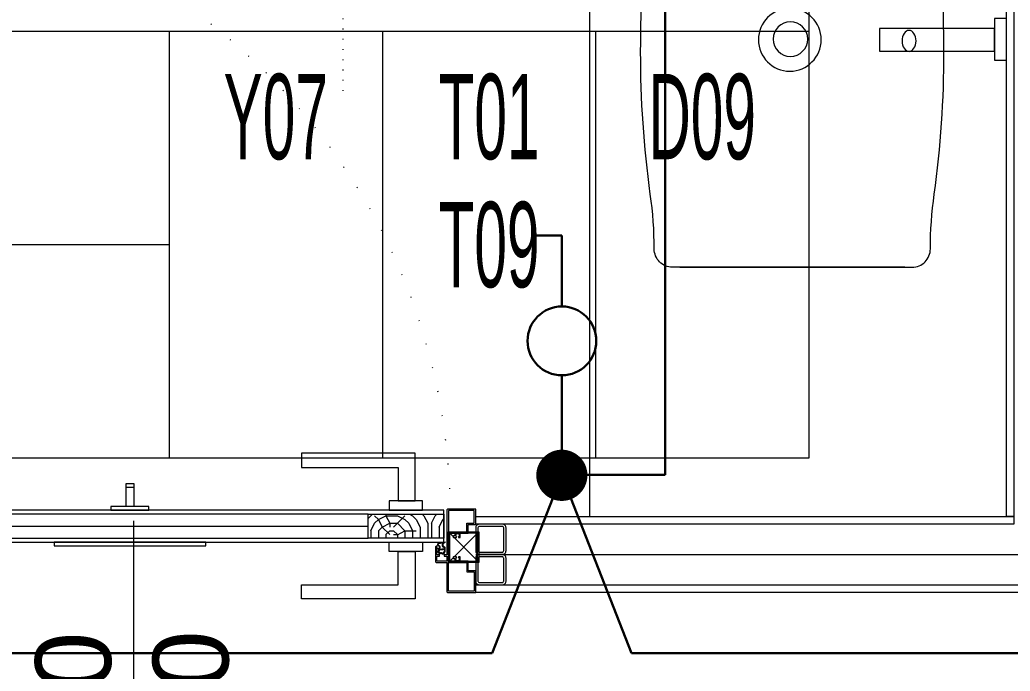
# Model space of a CAD drawing. Extents: x -2012 to 34975, y -1043 to 8321.
# Drawn here: x 3090.7 to 3221.3, y 3267.1 to 3353 of the extents above; entities that cross this region are included whole.
import ezdxf
from ezdxf.enums import TextEntityAlignment as Align

# ---------------------------------------------------------------- set-up
doc = ezdxf.new("R2010")
doc.units = 0
doc.header["$LTSCALE"] = 25
doc.header["$PDMODE"] = 1
doc.linetypes.add('DOT2', pattern=[0.125, 0, -0.125])
doc.layers.get('0').update_dxf_attribs({"color": 9, "lineweight": 9})
for name, color, linetype, lineweight in [('05V', 9, 'Continuous', 9), ('06C', 9, 'Continuous', 9), ('06D', 9, 'Continuous', 9), ('09', 9, 'Continuous', 9), ('10', 9, 'Continuous', 9), ('11', 9, 'Continuous', 9), ('12', 9, 'Continuous', 9), ('20', 9, 'DOT2', 9), ('21_MAHAL', 9, 'Continuous', 9), ('22', 8, 'Continuous', 9), ('31', 9, 'Continuous', 9), ('33', 9, 'BATTING', 9), ('E-ANAHTAR', 7, 'Continuous', 30), ('E-KABLO', 7, 'Continuous', 30), ('E-YUKARI ÇIKAN HAT', 7, 'Continuous', 30)]:
    doc.layers.add(name, color=color, linetype=linetype, lineweight=lineweight)
doc.styles.add('Arial', font='arial.ttf', dxfattribs={"height": 2.5})
doc.styles.add('MuuM_TEXT-STANDART', font='ARIALN.TTF')
doc.styles.add('TX-TEXT', font='')
doc.styles.get('TX-TEXT').set_extended_font_data('TrSah Futura Lt BT')
doc.linetypes.add('BATTING', pattern='A,0.0001,-0.1,[134,ltypeshp.shx,S=0.1,R=0,X=-0.1,Y=0],-0.2,[134,ltypeshp.shx,S=0.1,R=180,X=0.1,Y=0],-0.1', length=0.4001)

# ---------------------------------------------------------------- blocks, each defined once
blk = doc.blocks.new('0_doorno')
blk.add_lwpolyline([(4.5, 0), (12.5, 0)])
at = {"style": 'Arial'}
blk.add_attdef('YUKSEKLIK', text='', height=2, dxfattribs=at).set_placement((5, 5.9), align=Align.TOP_LEFT)
blk.add_attdef('KAPINO', text='', height=1.4, dxfattribs=at).set_placement((-0.019, -0.035), align=Align.MIDDLE)
blk.add_attdef('GENISLIK', text='', height=2, dxfattribs=at).set_placement((5, -1.895), align=Align.BOTTOM_LEFT)
blk = doc.blocks.new('Prf-40x40')
for points in [[(1.5, -2), (-1.5, -2, -0.414214), (-2, -1.5), (-2, 1.5, -0.414214), (-1.5, 2), (1.5, 2, -0.414214), (2, 1.5), (2, -1.5, -0.414214)], [(1.5, -1.7), (-1.5, -1.7, -0.414214), (-1.7, -1.5), (-1.7, 1.5, -0.414214), (-1.5, 1.7), (1.5, 1.7, -0.414214), (1.7, 1.5), (1.7, -1.5, -0.414214)]]:
    blk.add_lwpolyline(points, format="xyb", close=True)
blk.add_point((0, 0))
blk = doc.blocks.new('LAVABO BATARYA PLAN')
at = {"layer": '05V'}
for points in [[(0, 0), (5.5, 0), (5.5, -1.56), (0, -1.56)], [(9.77, 0), (18.07, 0), (18.07, -3.39), (9.77, -3.39)], [(1.18, -1.56), (4.18, -1.56), (4.18, -16.74), (1.18, -16.74)], [(11.55, -3.39), (16.28, -3.39), (16.28, -7.35), (11.55, -7.35)]]:
    blk.add_lwpolyline(points, close=True, dxfattribs=at)
blk = doc.blocks.new('Group-398-1')
at = {"lineweight": 0, "flags": 128}
blk.add_lwpolyline([(384774.1706, 69367.6054), (384774.1706, 69368.1554), (384775.3706, 69368.1554), (384775.3706, 69367.6054)], close=True, dxfattribs=at)
blk.add_lwpolyline([(384775.3706, 69367.6054), (384774.1706, 69367.6054), (384774.1706, 69368.1554), (384775.3706, 69368.1554)], close=True)
for points in [[(384775.042, 69367.7395), (384775.042, 69368.0459, 0.414214), (384775.018, 69368.0699, -0.035809), (384774.946, 69368.0751, 0.067889), (384774.5706, 69368.0751, -0.002456), (384774.498, 69368.0751, 0.418149), (384774.4431, 69368.0334), (384774.4431, 69367.7422)], [(384775.042, 69368.0361), (384775.042, 69367.7297, -0.414214), (384775.018, 69367.7057, 0.035809), (384774.946, 69367.7005, -0.067889), (384774.5706, 69367.7005, 0.025966), (384774.498, 69367.7005, -0.418149), (384774.4431, 69367.7422), (384774.4431, 69368.0334)]]:
    blk.add_lwpolyline(points, format="xyb")
for centre, radius in [((384774.7423, 69367.8911), 0.0414), ((384774.7414, 69367.8903), 0.0228)]:
    blk.add_circle(centre, radius)
blk.add_ellipse((384774.7438, 69367.7338), major_axis=(0.0138, 0), ratio=0.667081)
at = {"xscale": 0.01, "yscale": 0.01, "zscale": 0.01, "rotation": 180}
blk.add_blockref('LAVABO BATARYA PLAN', (384774.7693, 69367.6054), dxfattribs=at)
blk = doc.blocks.new('p-korkasa_40x40')
at = {"layer": '10'}
for points in [[(-2, -2), (-2, -2, 4.557572), (-2, -2), (2, -2, 6.895317), (2, -2), (2, -2), (2, 2), (-2, 2), (-2, -2)], [(-1.85, -1.85), (-1.85, 1.85), (1.85, 1.85), (1.85, -1.85), (-1.85, -1.85, -4.556435), (-1.85, -1.85)]]:
    blk.add_lwpolyline(points, format="xyb", close=True, dxfattribs=at)
for points in [[(2, -2), (-2, 2)], [(2, 2), (-2, -1.97)]]:
    blk.add_lwpolyline(points, dxfattribs=at)
blk = doc.blocks.new('P-AH-01-10')
at = {"layer": '09'}
h = blk.add_hatch(dxfattribs=at)
h.set_pattern_fill('LOGEND', color=256, scale=10, style=0)
h.set_pattern_definition([(360, (3903.399, 15925.483), (10, -10), [3, -7]), (360, (3903.399, 15924.983), (10, -10), [3, -7]), (360, (3903.899, 15923.983), (10, -10), [2, -8]), (360, (3904.399, 15922.983), (10, -10), [1.5, -8.5]), (360, (3904.399, 15921.983), (10, -10), [1, -9]), (360, (3901.899, 15920.983), (10, -10), [0.5, -2.5, 0.5, -6.5]), (360, (3903.399, 15920.483), (10, -10), [0.5, -4, 1.5, -4]), (360, (3905.399, 15919.983), (10, -10), [0.5, -0.5, 0.5, -8.5]), (360, (3904.899, 15919.483), (10, -10), [0.5, -9.5]), (360, (3904.399, 15918.483), (10, -10), [1.5, -8.5]), (360, (3904.399, 15917.483), (10, -10), [2, -8]), (360, (3903.899, 15916.483), (10, -10), [2.5, -3, 0.5, -4]), (270, (3899.899, 15922.483), (-10, -10), [0.5, -1, 2.5, -6]), (270, (3900.399, 15921.483), (-10, -10), [0.5, -0.5, 1.5, -7.5]), (270, (3900.899, 15917.483), (-10, -10), [1, -9]), (270, (3901.399, 15921.483), (-10, -10), [2, -3, 0.5, -4.5]), (270, (3901.899, 15915.983), (-10, -10), [0.5, -9.5]), (270, (3902.399, 15920.983), (-10, -10), [1.5, -8.5]), (270, (3903.399, 15920.483), (-10, -10), [1, -9]), (270, (3904.399, 15920.483), (-10, -10), [0.5, -1.5, 1.5, -6.5]), (270, (3904.899, 15919.983), (-10, -10), [0.5, -9.5]), (270, (3905.399, 15921.983), (-10, -10), [1.4, -8.6]), (270, (3905.899, 15923.983), (-10, -10), [1, -9]), (270, (3906.899, 15919.983), (-10, -10), [0.5, -9.5]), (270, (3907.899, 15920.483), (-10, -10), [1.5, -8.5]), (270, (3908.899, 15920.483), (-10, -10), [1.5, -8.5]), (315, (3907.399, 15924.483), (-3e-15, -10), [0.7071, -0.7071, 0.7071, -12.0208356]), (315, (3905.399, 15921.983), (-3e-15, -10), [1.4142, -12.7279356]), (315, (3901.399, 15916.983), (-3e-15, -10), [1.4142, -12.7279356]), (315, (3903.399, 15919.483), (-3e-15, -10), [1.4142, -12.7279356]), (315, (3903.899, 15921.483), (-3e-15, -10), [1.4142, -12.7279356]), (315, (3906.899, 15923.483), (-3e-15, -10), [1.4142, -12.7279356]), (315, (3905.899, 15922.983), (-3e-15, -10), [2.12132, -12.0208156]), (315, (3902.899, 15918.483), (-3e-15, -10), [0.7071, -13.4350356]), (315, (3902.399, 15917.483), (-3e-15, -10), [0.7071, -13.4350356]), (315, (3906.399, 15917.483), (-3e-15, -10), [0.7071, -13.4350356]), (315, (3902.399, 15922.483), (-3e-15, -10), [0.7071, -13.4350356]), (315, (3907.899, 15918.983), (-3e-15, -10), [0.7071, -13.4350356]), (315, (3904.399, 15919.983), (-3e-15, -10), [0.7071, -13.4350356]), (315, (3905.399, 15918.983), (-3e-15, -10), [0.7071, -13.4350356]), (225, (3904.899, 15920.983), (-10, 3e-15), [0.7071, -0.7071, 2.12132, -10.6066156]), (225, (3906.399, 15920.983), (-10, 3e-15), [0.7071, -13.4350356]), (225, (3906.399, 15924.483), (-10, 3e-15), [0.7071, -13.4350356]), (225, (3904.399, 15921.983), (-10, 3e-15), [0.7071, -13.4350356]), (225, (3905.899, 15919.983), (-10, 3e-15), [0.7071, -13.4350356]), (225, (3903.399, 15922.483), (-10, 3e-15), [0.7071, -13.4350356]), (225, (3907.399, 15922.483), (-10, 3e-15), [0.7071, -13.4350356]), (225, (3900.399, 15925.483), (-10, 3e-15), [0.7071, -13.4350356]), (225, (3900.899, 15924.983), (-10, 3e-15), [1.4142, -12.7279356]), (225, (3901.399, 15924.483), (-10, 3e-15), [1.4142, -12.7279356]), (225, (3902.399, 15924.483), (-10, 3e-15), [1.4142, -12.7279356]), (225, (3902.899, 15923.483), (-10, 3e-15), [1.4142, -12.7279356]), (225, (3906.899, 15919.483), (-10, 3e-15), [1.4142, -12.7279356]), (225, (3908.899, 15924.483), (-10, 3e-15), [1.4142, -12.7279356]), (225, (3909.399, 15916.483), (-10, 3e-15), [1.4142, -12.7279356]), (225, (3909.399, 15917.483), (-10, 3e-15), [1.4142, -12.7279356]), (225, (3908.399, 15917.983), (-10, 3e-15), [1.4142, -12.7279356]), (225, (3901.399, 15917.983), (-10, 3e-15), [2.12132, -12.0208156]), (225, (3907.899, 15918.983), (-10, 3e-15), [2.12132, -12.0208156]), (333.43495, (3902.399, 15915.983), (10, -4e-09), [1.118, -21.24268]), (333.43495, (3902.399, 15920.983), (10, -4e-09), [1.118, -21.24268]), (333.43495, (3903.399, 15917.983), (10, -4e-09), [1.118, -21.24268]), (333.43495, (3906.399, 15924.983), (10, -4e-09), [1.118, -21.24268]), (333.43495, (3905.899, 15923.983), (10, -4e-09), [1.118, -21.24268]), (333.43495, (3902.899, 15921.983), (10, -4e-09), [1.118, -21.24268]), (333.43495, (3902.899, 15916.983), (10, -4e-09), [1.118, -21.24268]), (333.43495, (3905.899, 15919.983), (10, -4e-09), [2.236, -20.12468]), (296.56505, (3905.899, 15918.483), (5e-10, -10), [1.118, -21.24268]), (296.56505, (3907.399, 15921.483), (5e-10, -10), [1.118, -21.24268]), (296.56505, (3902.399, 15919.483), (5e-10, -10), [1.118, -21.24268]), (296.56505, (3900.399, 15918.983), (5e-10, -10), [1.118, -21.24268]), (296.56505, (3906.399, 15920.983), (5e-10, -10), [1.118, -21.24268]), (296.56505, (3905.399, 15920.983), (5e-10, -10), [1.118, -21.24268]), (296.56505, (3901.399, 15919.483), (5e-10, -10), [2.236, -20.12468]), (296.56505, (3908.899, 15922.983), (5e-10, -10), [2.236, -20.12468]), (296.56505, (3907.899, 15922.483), (5e-10, -10), [2.236, -20.12468]), (243.43495, (3899.899, 15923.983), (-4e-09, -10), [1.118, -21.24268]), (243.43495, (3899.899, 15918.483), (-4e-09, -10), [1.118, -21.24268]), (243.43495, (3901.899, 15925.483), (-4e-09, -10), [1.118, -21.24268]), (243.43495, (3900.899, 15916.483), (-4e-09, -10), [1.118, -21.24268]), (243.43495, (3901.899, 15922.483), (-4e-09, -10), [1.118, -21.24268]), (243.43495, (3903.899, 15921.483), (-4e-09, -10), [1.118, -21.24268]), (243.43495, (3904.899, 15919.483), (-4e-09, -10), [1.118, -21.24268]), (243.43495, (3900.399, 15923.483), (3.2e-06, -10.0000016), [1.118, -21.24268]), (243.43495, (3902.899, 15921.983), (-4e-09, -10), [1.118, -21.24268]), (243.43495, (3905.899, 15922.983), (-4e-09, -10), [1.118, -21.24268]), (243.43495, (3906.899, 15921.983), (-4e-09, -10), [1.118, -21.24268]), (243.43495, (3908.899, 15918.983), (-4e-09, -10), [1.118, -21.24268]), (243.43495, (3901.399, 15915.983), (-4e-09, -10), [1.118, -21.24268]), (243.43495, (3899.899, 15916.483), (-4e-09, -10), [2.236, -20.12468]), (243.43495, (3901.399, 15923.483), (-4e-09, -10), [2.236, -20.12468]), (206.56505, (3899.899, 15924.983), (-10, -5e-10), [1.118, -21.24268]), (206.56505, (3908.399, 15925.483), (-10, -5e-10), [1.118, -21.24268]), (206.56505, (3907.899, 15920.483), (-10, -5e-10), [1.118, -21.24268]), (206.56505, (3903.899, 15923.983), (-10, -5e-10), [1.118, -21.24268]), (206.56505, (3903.399, 15924.983), (-10, -5e-10), [1.118, -21.24268]), (206.56505, (3904.399, 15922.983), (-10, -5e-10), [1.118, -21.24268]), (206.56505, (3907.399, 15916.983), (-10, -5e-10), [1.118, -21.24268]), (206.56505, (3908.399, 15916.483), (-10, -5e-10), [2.236, -20.12468])])
h.paths.add_polyline_path([(-6.17, -90.96), (-6.2, -90.96), (-6.2, -90.17), (-6.17, -90.17), (-6.17, -89.65), (-6.2, -89.65), (-6.2, -88.7), (-9.34, -88.7), (-9.34, -89.65), (-9.37, -89.65), (-9.37, -90.17), (-9.34, -90.17), (-9.34, -90.96), (-9.37, -90.96), (-9.37, -94.7), (-6.17, -94.7)])
h.paths.add_polyline_path([(-6.2, -87.23), (-6.2, -86.44), (-6.17, -86.44), (-6.17, -84.7), (-9.37, -84.7), (-9.37, -86.44), (-9.34, -86.44), (-9.34, -87.23), (-9.37, -87.23), (-9.37, -87.75), (-9.34, -87.75), (-9.34, -88.7), (-6.2, -88.7), (-6.2, -87.75), (-6.17, -87.75), (-6.17, -87.23)])
at = {"layer": '10'}
h = blk.add_hatch(color=256, dxfattribs=at)
edge = h.paths.add_edge_path()
edge.add_spline(control_points=[(-4.46, -93.81), (-4.41, -93.85), (-4.31, -93.92), (-4.22, -94.03), (-4.11, -94.12), (-4.16, -94.23), (-4.2, -94.33), (-4.18, -94.44), (-4.11, -94.52), (-4.11, -94.61), (-4.11, -94.73), (-4.27, -94.8), (-4.44, -94.88), (-4.68, -94.9), (-4.84, -94.88), (-4.98, -94.89), (-5, -94.77), (-5.08, -94.7), (-5.16, -94.59), (-5.29, -94.61), (-5.41, -94.63), (-5.55, -94.67), (-5.6, -94.79), (-5.65, -94.97), (-5.67, -94.92), (-5.68, -94.9)], knot_values=[0, 0, 0, 0, 1.972481, 3.574486, 4.459232, 5.627327, 6.631388, 7.787073, 8.750153, 9.776377, 10.52172, 11.983185, 14.349038, 16.622963, 18.666606, 19.53266, 20.303207, 21.531065, 22.895002, 24.140503, 24.941405, 26.576439, 28.121431, 29.408424, 30.069043, 30.069043, 30.069043, 30.069043], degree=3, periodic=0)
edge.add_arc((-5.66, -94.89), 0.02, -189.6961, -163.7234, ccw=False)
edge.add_line((-5.68, -94.89), (-5.51, -93.94))
edge.add_spline(control_points=[(-5.51, -93.94), (-5.47, -93.91), (-5.4, -93.86), (-5.3, -93.85), (-5.24, -93.87), (-5.24, -93.87), (-5.22, -93.94), (-5.22, -93.94)], knot_values=[0, 0, 0, 0, 0.223005, 0.446978, 0.802266, 1.018677, 1.060394, 1.060394, 1.060394, 1.060394], degree=3, periodic=0)
edge.add_arc((-4.99, -93.88), 0.24, -167.1554, -38.8576)
edge.add_spline(control_points=[(-4.8, -94.04), (-4.82, -94.01), (-4.81, -93.95), (-4.87, -93.85), (-4.75, -93.86), (-4.74, -94.05), (-4.58, -93.99), (-4.34, -94), (-4.47, -93.88), (-4.47, -93.83), (-4.46, -93.81)], knot_values=[1.684533, 1.684533, 1.684533, 1.684533, 1.827513, 2.001132, 2.034133, 2.383878, 2.57075, 2.817302, 2.995365, 3.101802, 3.101802, 3.101802, 3.101802], degree=3, periodic=0)
edge = h.paths.add_edge_path(flags=16)
edge.add_spline(control_points=[(-5.49, -94.59), (-5.47, -94.58), (-5.45, -94.56), (-5.41, -94.54), (-5.4, -94.53), (-5.39, -94.53)], knot_values=[4.696286, 4.696286, 4.696286, 4.696286, 4.796123, 4.796123, 4.85442, 4.85442, 4.85442, 4.85442], degree=3, periodic=0)
edge.add_spline(control_points=[(-5.39, -94.53), (-5.39, -94.53), (-5.39, -94.53), (-5.38, -94.53), (-5.37, -94.53), (-5.35, -94.52), (-5.34, -94.52), (-5.33, -94.52), (-5.32, -94.52), (-5.29, -94.52), (-5.27, -94.51), (-5.23, -94.51), (-5.21, -94.51), (-5.17, -94.52), (-5.16, -94.52), (-5.13, -94.53), (-5.11, -94.54), (-5.08, -94.56), (-5.07, -94.57), (-5.04, -94.59), (-5.03, -94.61), (-5.01, -94.63), (-5.01, -94.64), (-4.99, -94.66), (-4.98, -94.66), (-4.96, -94.69), (-4.95, -94.72), (-4.93, -94.74)], knot_values=[3.795206, 3.795206, 3.795206, 3.795206, 3.825435, 3.825435, 3.876176, 3.876176, 3.92312, 3.92312, 3.970064, 3.970064, 4.05608, 4.05608, 4.142095, 4.142095, 4.181856, 4.181856, 4.244412, 4.244412, 4.309456, 4.309456, 4.374501, 4.374501, 4.4364, 4.4364, 4.4983, 4.4983, 4.605733, 4.605733, 4.605733, 4.605733], degree=3, periodic=0)
edge.add_arc((-4.86, -94.71), 0.076, -153.7733, -27.2222)
edge.add_arc((-5.77, -94.32), 1.06, -383.3762, -348.8377)
edge.add_arc((-4.75, -94.12), 0.02, -348.9001, -239.8046)
edge.add_arc((-4.97, -93.84), 0.342, -515.5119, -411.1287, ccw=False)
edge.add_arc((-5.35, -94), 0.0708, -341.8184, -180.1577)
edge.add_line((-5.42, -94), (-5.52, -94.57))
edge.add_arc((-5.5, -94.58), 0.02, -189.6961, -45.6378)
edge = h.paths.add_edge_path(flags=16)
edge.add_spline(control_points=[(-4.62, -94.83), (-4.62, -94.83), (-4.61, -94.83), (-4.58, -94.82), (-4.55, -94.81), (-4.51, -94.79), (-4.51, -94.79), (-4.51, -94.79)], knot_values=[2.606882, 2.606882, 2.606882, 2.606882, 2.618309, 2.618309, 2.814705, 2.814705, 2.821436, 2.821436, 2.821436, 2.821436], degree=3, periodic=0)
edge.add_spline(control_points=[(-4.51, -94.79), (-4.48, -94.78), (-4.44, -94.77), (-4.41, -94.76), (-4.41, -94.76), (-4.41, -94.76)], knot_values=[2.408074, 2.408074, 2.408074, 2.408074, 2.597739, 2.597739, 2.606882, 2.606882, 2.606882, 2.606882], degree=3, periodic=0)
edge.add_spline(control_points=[(-4.41, -94.76), (-4.39, -94.75), (-4.38, -94.75), (-4.35, -94.73), (-4.33, -94.73), (-4.3, -94.71), (-4.29, -94.71), (-4.28, -94.7)], knot_values=[2.149006, 2.149006, 2.149006, 2.149006, 2.238061, 2.238061, 2.336259, 2.336259, 2.408074, 2.408074, 2.408074, 2.408074], degree=3, periodic=0)
edge.add_spline(control_points=[(-4.28, -94.7), (-4.27, -94.7), (-4.27, -94.7), (-4.25, -94.69), (-4.25, -94.69), (-4.23, -94.68), (-4.23, -94.68), (-4.22, -94.67), (-4.21, -94.67), (-4.21, -94.67)], knot_values=[1.977607, 1.977607, 1.977607, 1.977607, 2.00399, 2.00399, 2.053089, 2.053089, 2.101048, 2.101048, 2.149006, 2.149006, 2.149006, 2.149006], degree=3, periodic=0)
edge.add_arc((-4.22, -94.65), 0.02, -411.5664, -360.5556)
edge.add_spline(control_points=[(-4.2, -94.65), (-4.2, -94.65), (-4.2, -94.65), (-4.2, -94.64), (-4.2, -94.64), (-4.2, -94.62), (-4.2, -94.61), (-4.2, -94.6)], knot_values=[1.698781, 1.698781, 1.698781, 1.698781, 1.709176, 1.709176, 1.751194, 1.751194, 1.814824, 1.814824, 1.814824, 1.814824], degree=3, periodic=0)
edge.add_spline(control_points=[(-4.2, -94.6), (-4.2, -94.6), (-4.2, -94.6), (-4.2, -94.59), (-4.2, -94.58), (-4.2, -94.57), (-4.2, -94.57), (-4.2, -94.56), (-4.2, -94.56), (-4.2, -94.56), (-4.21, -94.55), (-4.21, -94.55), (-4.21, -94.55), (-4.21, -94.55), (-4.21, -94.54), (-4.21, -94.54), (-4.21, -94.54), (-4.22, -94.54)], knot_values=[1.498289, 1.498289, 1.498289, 1.498289, 1.4989, 1.4989, 1.556387, 1.556387, 1.58513, 1.58513, 1.613874, 1.613874, 1.646409, 1.646409, 1.665385, 1.665385, 1.684361, 1.684361, 1.698781, 1.698781, 1.698781, 1.698781], degree=3, periodic=0)
edge.add_line((-4.22, -94.54), (-4.24, -94.49))
edge.add_line((-4.24, -94.49), (-4.27, -94.41))
edge.add_line((-4.27, -94.41), (-4.28, -94.33))
edge.add_line((-4.28, -94.33), (-4.26, -94.23))
edge.add_spline(control_points=[(-4.26, -94.23), (-4.26, -94.22), (-4.25, -94.21), (-4.24, -94.18), (-4.24, -94.17), (-4.23, -94.15)], knot_values=[0.932214, 0.932214, 0.932214, 0.932214, 0.972815, 0.972815, 1.05928, 1.05928, 1.05928, 1.05928], degree=3, periodic=0)
edge.add_arc((-4.25, -94.15), 0.02, -384.1288, -311.1876)
edge.add_spline(control_points=[(-4.24, -94.13), (-4.24, -94.12), (-4.25, -94.12), (-4.26, -94.11), (-4.26, -94.11), (-4.26, -94.11)], knot_values=[0.619149, 0.619149, 0.619149, 0.619149, 0.680038, 0.680038, 0.680134, 0.680134, 0.680134, 0.680134], degree=3, periodic=0)
edge.add_line((-4.26, -94.11), (-4.29, -94.08))
edge.add_arc((-4.34, -94.14), 0.076, -314.3826, -291.8249)
edge.add_line((-4.32, -94.07), (-4.39, -94.06))
edge.add_line((-4.39, -94.06), (-4.47, -94.07))
edge.add_line((-4.47, -94.07), (-4.55, -94.07))
edge.add_line((-4.55, -94.07), (-4.6, -94.07))
edge.add_line((-4.6, -94.07), (-4.6, -94.07))
edge.add_arc((-4.59, -94.15), 0.076, -262.2541, -172.7718)
edge.add_line((-4.67, -94.16), (-4.67, -94.16))
edge.add_line((-4.67, -94.16), (-4.65, -94.22))
edge.add_line((-4.65, -94.22), (-4.64, -94.32))
edge.add_line((-4.64, -94.32), (-4.65, -94.44))
edge.add_line((-4.65, -94.44), (-4.65, -94.51))
edge.add_line((-4.65, -94.51), (-4.68, -94.65))
edge.add_arc((-5.63, -94.37), 0.983, -381.0841, -376.6741, ccw=False)
edge.add_arc((-4.64, -94.75), 0.076, -203.6945, -74.565)
at = {"layer": '06C'}
blk.add_line((-12.87, -53.8), (-12.87, -52.8), dxfattribs=at)
for points in [[(-10.37, -50.8), (-9.87, -50.8), (-9.87, -55.8), (-10.37, -55.8)], [(-13.37, -53.8), (-10.37, -53.8), (-10.37, -52.8), (-13.37, -52.8)]]:
    blk.add_lwpolyline(points, close=True, dxfattribs=at)
at = {"layer": '06D'}
for points in [[(-11.12, -90.92), (-17.37, -90.92), (-17.37, -75.92), (-15.5, -75.92), (-15.5, -88.67), (-15.5, -88.67), (-11.12, -88.67), (-11.12, -90.92)], [(-4.42, -90.92), (1.83, -90.92), (1.83, -75.92), (-0.05, -75.92), (-0.05, -88.67), (-0.05, -88.67), (-4.42, -88.67), (-4.42, -90.92)], [(-9.87, -91.9), (-11.12, -91.9), (-11.12, -87.5), (-9.87, -87.5), (-9.87, -91.9)], [(-5.67, -91.9), (-4.42, -91.9), (-4.42, -87.5), (-5.67, -87.5), (-5.67, -91.9)]]:
    blk.add_lwpolyline(points, dxfattribs=at)
at = {"layer": '10'}
for p, q in [((-5.68, -94.89), (-5.51, -93.94)), ((-5.52, -94.57), (-5.42, -94)), ((-4.35, -94.06), (-4.6, -94.07))]:
    blk.add_line(p, q, dxfattribs=at)
for points in [[(-5.67, -43.3), (-5.17, -43.3), (-5.17, -63.3), (-5.67, -63.3)], [(-7, -97.72), (-8.16, -97.72), (-8.16, -98.7), (-9.82, -98.7), (-9.82, -95.3), (-7, -95.3)], [(0.78, -98.7), (0.78, -95.3), (-3, -95.3), (-3, -97.72), (-1.74, -97.72), (-1.74, -98.7)]]:
    blk.add_lwpolyline(points, close=True, dxfattribs=at)
blk.add_lwpolyline([(-1.88, -98.9, -0.414214), (-1.9, -98.88), (-1.9, -97.9), (-3.14, -97.9, -0.414214), (-3.16, -97.88), (-3.16, -96.85), (-3.72, -96.85), (-3.72, -96.62), (-3.61, -96.62), (-3.65, -96.66, 0.091673), (-3.57, -96.73), (-3.54, -96.7, 0.288261), (-3.3, -96.7), (-3.26, -96.73, 0.091673), (-3.19, -96.66), (-3.23, -96.62, 0.288261), (-3.23, -96.38), (-3.19, -96.35, 0.091673), (-3.26, -96.28), (-3.3, -96.31, 0.288261), (-3.54, -96.31), (-3.57, -96.28, 0.091673), (-3.65, -96.35), (-3.61, -96.38), (-3.72, -96.38), (-3.72, -95.98, -0.414214), (-3.69, -95.95), (-3.54, -95.95, -0.414214), (-3.52, -95.98), (-3.52, -96.15), (-3.16, -96.15), (-3.16, -95.45, 0.414214), (-3.31, -95.3), (-6.69, -95.3, 0.414214), (-6.84, -95.45), (-6.84, -96.15), (-6.48, -96.15), (-6.48, -95.98, -0.414214), (-6.46, -95.95), (-6.31, -95.95, -0.414214), (-6.28, -95.98), (-6.28, -96.38), (-6.39, -96.38), (-6.35, -96.35, 0.091673), (-6.43, -96.28), (-6.46, -96.31, 0.288261), (-6.7, -96.31), (-6.74, -96.28, 0.091673), (-6.81, -96.35), (-6.77, -96.38, 0.288261), (-6.77, -96.62), (-6.81, -96.66, 0.091673), (-6.74, -96.73), (-6.7, -96.7, 0.288261), (-6.46, -96.7), (-6.43, -96.73, 0.091673), (-6.35, -96.66), (-6.39, -96.62), (-6.28, -96.62), (-6.28, -96.85), (-6.84, -96.85), (-6.84, -97.88, -0.414214), (-6.87, -97.9), (-8, -97.9), (-8, -98.88, -0.414214), (-8.03, -98.9), (-10, -98.9, -0.414214), (-10.02, -98.88), (-10.02, -95.25, -0.414214), (-9.87, -95.1), (-4, -95.1), (-4, -94.78, -0.414214), (-3.98, -94.75), (-3.85, -94.75, -0.414214), (-3.82, -94.78), (-3.82, -95.1), (-3.16, -95.1), (-3.16, -93.78), (-3.82, -93.78), (-3.82, -94.11, -0.414214), (-3.85, -94.13), (-3.98, -94.13, -0.414214), (-4, -94.11), (-4, -93.78), (-5.14, -93.78), (-5.14, -93.75, -0.414214), (-4.99, -93.6), (-3.13, -93.6, -0.414214), (-2.98, -93.75), (-2.98, -95.1), (0.83, -95.1, -0.414214), (0.98, -95.25), (0.98, -98.88, -0.414214), (0.95, -98.9)], format="xyb", close=True, dxfattribs=at)
blk.add_lwpolyline([(-4.71, -94.76), (-4.68, -94.65), (-4.65, -94.51), (-4.65, -94.44), (-4.64, -94.32), (-4.65, -94.22), (-4.67, -94.16), (-4.65, -94.1), (-4.6, -94.07), (-4.55, -94.07), (-4.47, -94.07), (-4.39, -94.06), (-4.32, -94.07), (-4.29, -94.08), (-4.26, -94.11), (-4.23, -94.14), (-4.26, -94.23), (-4.28, -94.33), (-4.27, -94.41), (-4.24, -94.49), (-4.22, -94.54), (-4.2, -94.6), (-4.21, -94.67), (-4.28, -94.7), (-4.41, -94.76), (-4.51, -94.79), (-4.62, -94.83), (-4.7, -94.8), (-4.7, -94.8), (-4.71, -94.76)], dxfattribs=at)
for centre, radius, start, end in [((-5.35, -94), 0.0708, 17.4548, 181.5695), ((-4.97, -93.84), 0.342, 204.4547, 308.8713), ((-4.99, -93.88), 0.24, 192.8446, 321.1424), ((-5.5, -94.58), 0.02, 170.3039, 314.3622), ((-4.86, -94.71), 0.076, 206.2267, 332.7778), ((-5.77, -94.32), 1.06, 336.6238, 11.1647), ((-4.75, -94.12), 0.02, 11.2271, 120.1954), ((-5.63, -94.37), 0.983, 338.9159, 12.4907), ((-4.64, -94.75), 0.076, 156.3055, 285.435), ((-4.59, -94.15), 0.076, 97.7459, 185.7821), ((-4.34, -94.14), 0.076, 45.6174, 90.7329), ((-4.25, -94.15), 0.02, 338.8417, 47.7427), ((-4.22, -94.65), 0.02, 308.4336, 353.2033)]:
    blk.add_arc(centre, radius, start, end, dxfattribs=at)
for points, knots in [([(-4.46, -93.81), (-4.41, -93.85), (-4.31, -93.92), (-4.22, -94.03), (-4.11, -94.12), (-4.16, -94.23), (-4.2, -94.33), (-4.18, -94.44), (-4.11, -94.52), (-4.11, -94.61), (-4.11, -94.73), (-4.27, -94.8), (-4.44, -94.88), (-4.68, -94.9), (-4.84, -94.88), (-4.98, -94.89), (-5, -94.77), (-5.08, -94.7), (-5.16, -94.59), (-5.29, -94.61), (-5.41, -94.63), (-5.55, -94.67), (-5.62, -94.79), (-5.65, -94.97), (-5.67, -94.92), (-5.68, -94.9)], [0, 0, 0, 0, 1.972481, 3.574486, 4.459232, 5.627327, 6.631388, 7.787073, 8.750153, 9.776377, 10.52172, 11.983185, 14.349038, 16.622963, 18.666606, 19.53266, 20.303207, 21.531065, 22.895002, 24.140503, 24.941405, 26.576439, 28.121431, 29.408424, 30.069043, 30.069043, 30.069043, 30.069043]), ([(-5.51, -93.94), (-5.47, -93.91), (-5.4, -93.86), (-5.3, -93.85), (-5.24, -93.87), (-5.24, -93.87), (-5.22, -93.94), (-5.22, -93.94)], [0, 0, 0, 0, 0.223005, 0.446978, 0.802266, 1.018677, 1.060394, 1.060394, 1.060394, 1.060394]), ([(-4.8, -94.04), (-4.82, -94.01), (-4.81, -93.95), (-4.87, -93.85), (-4.75, -93.86), (-4.74, -94.05), (-4.58, -93.99), (-4.34, -94), (-4.47, -93.88), (-4.47, -93.83), (-4.46, -93.81)], [1.684533, 1.684533, 1.684533, 1.684533, 1.827513, 2.001132, 2.034133, 2.383878, 2.57075, 2.817302, 2.995365, 3.101802, 3.101802, 3.101802, 3.101802]), ([(-5.39, -94.53), (-5.4, -94.53), (-5.41, -94.54), (-5.45, -94.56), (-5.47, -94.58), (-5.49, -94.59)], [4.6962856, 4.6962856, 4.6962856, 4.6962856, 4.7545829, 4.7545829, 4.8544198, 4.8544198, 4.8544198, 4.8544198]), ([(-4.93, -94.74), (-4.95, -94.72), (-4.96, -94.69), (-4.98, -94.66), (-4.99, -94.66), (-5.01, -94.64), (-5.01, -94.63), (-5.03, -94.61), (-5.04, -94.59), (-5.07, -94.57), (-5.08, -94.56), (-5.11, -94.54), (-5.13, -94.53), (-5.16, -94.52), (-5.17, -94.52), (-5.21, -94.51), (-5.23, -94.51), (-5.27, -94.51), (-5.29, -94.52), (-5.32, -94.52), (-5.33, -94.52), (-5.34, -94.52), (-5.35, -94.52), (-5.37, -94.53), (-5.38, -94.53), (-5.39, -94.53), (-5.39, -94.53), (-5.39, -94.53)], [3.7952058, 3.7952058, 3.7952058, 3.7952058, 3.9026393, 3.9026393, 3.9645387, 3.9645387, 4.0264381, 4.0264381, 4.0914828, 4.0914828, 4.1565275, 4.1565275, 4.2190829, 4.2190829, 4.2588441, 4.2588441, 4.3448595, 4.3448595, 4.4308749, 4.4308749, 4.4778191, 4.4778191, 4.5247633, 4.5247633, 4.5755038, 4.5755038, 4.6057333, 4.6057333, 4.6057333, 4.6057333]), ([(-4.21, -94.67), (-4.21, -94.67), (-4.22, -94.67), (-4.23, -94.68), (-4.23, -94.68), (-4.25, -94.69), (-4.25, -94.69), (-4.28, -94.7), (-4.3, -94.71), (-4.33, -94.73), (-4.35, -94.73), (-4.38, -94.75), (-4.4, -94.75), (-4.45, -94.77), (-4.48, -94.78), (-4.55, -94.81), (-4.58, -94.82), (-4.61, -94.83), (-4.62, -94.83), (-4.62, -94.83)], [1.9776074, 1.9776074, 1.9776074, 1.9776074, 2.025566, 2.025566, 2.0735245, 2.0735245, 2.1226235, 2.1226235, 2.2208216, 2.2208216, 2.3190196, 2.3190196, 2.4172177, 2.4172177, 2.6136138, 2.6136138, 2.8100099, 2.8100099, 2.8214364, 2.8214364, 2.8214364, 2.8214364]), ([(-4.29, -94.08), (-4.28, -94.09), (-4.27, -94.1), (-4.25, -94.12), (-4.24, -94.12), (-4.24, -94.13)], [0.5601748, 0.5601748, 0.5601748, 0.5601748, 0.6192452, 0.6192452, 0.6801336, 0.6801336, 0.6801336, 0.6801336]), ([(-4.23, -94.15), (-4.24, -94.17), (-4.24, -94.18), (-4.26, -94.21), (-4.26, -94.23), (-4.27, -94.26), (-4.28, -94.27), (-4.28, -94.31), (-4.28, -94.33), (-4.28, -94.37), (-4.28, -94.39), (-4.27, -94.43), (-4.26, -94.45), (-4.25, -94.48), (-4.24, -94.49), (-4.23, -94.5), (-4.23, -94.51), (-4.22, -94.53), (-4.22, -94.54), (-4.21, -94.54), (-4.21, -94.55), (-4.21, -94.55), (-4.21, -94.55), (-4.21, -94.55), (-4.2, -94.56), (-4.2, -94.56), (-4.2, -94.56), (-4.2, -94.57), (-4.2, -94.57), (-4.2, -94.58), (-4.2, -94.59), (-4.2, -94.61), (-4.2, -94.62), (-4.2, -94.64), (-4.2, -94.64), (-4.2, -94.65), (-4.2, -94.65), (-4.2, -94.65)], [0.9322139, 0.9322139, 0.9322139, 0.9322139, 1.0186789, 1.0186789, 1.0825561, 1.0825561, 1.1464333, 1.1464333, 1.2253969, 1.2253969, 1.3043605, 1.3043605, 1.37226, 1.37226, 1.4156034, 1.4156034, 1.4589469, 1.4589469, 1.5127089, 1.5127089, 1.5316849, 1.5316849, 1.5506609, 1.5506609, 1.5831957, 1.5831957, 1.6119392, 1.6119392, 1.6406827, 1.6406827, 1.6981697, 1.6981697, 1.7624109, 1.7624109, 1.8044287, 1.8044287, 1.8148244, 1.8148244, 1.8148244, 1.8148244])]:
    blk.add_open_spline(points, degree=3, knots=knots, dxfattribs=at)
at = {"layer": '12', "ltscale": 20}
for points in [[(-5.67, -94.7), (-9.87, -94.7), (-9.87, -13.1), (-5.67, -13.1)], [(-6.17, -84.7), (-9.37, -84.7), (-9.37, -21.1), (-6.17, -21.1)]]:
    blk.add_lwpolyline(points, close=True, dxfattribs=at)
blk.add_lwpolyline([(-9.37, -84.7), (-9.37, -84.7), (-9.37, -94.7), (-6.17, -94.7), (-6.17, -84.7)], dxfattribs=at)
at = {"layer": '20'}
blk.add_arc((-9.18, -13.22), 82.29, 179.9189, 269.4168, dxfattribs=at)
at = {"layer": '33', "ltscale": 0.15}
blk.add_lwpolyline([(-7.77, -21.1), (-7.77, -84.7)], dxfattribs=at)
at = {"layer": '10', "rotation": 90}
blk.add_blockref('p-korkasa_40x40', (-5, -97.3), dxfattribs=at)
blk = doc.blocks.new('0_roomno2')
blk.add_lwpolyline([(19.375, -10.5), (0, -10.5), (0, 0), (19.375, 0)], close=True)
for points in [[(0, -3), (19.375, -3)], [(8.125, -3), (8.125, -10.5)], [(11.875, -3), (11.875, -10.5)], [(15.625, -3), (15.625, -10.5)], [(0, -6.75), (8.125, -6.75)]]:
    blk.add_lwpolyline(points)
at = {"style": 'Arial'}
blk.add_attdef('ODANO', (0, 1.17), '', height=2, dxfattribs=at)
blk.add_attdef('MEKANADI', text='', height=2, dxfattribs=at).set_placement((0.35, -3), align=Align.BOTTOM_LEFT)
at = {"style": 'MuuM_TEXT-STANDART', "width": 0.6}
for tag, p in [('YER01', (10, -4.5)), ('TAVAN01', (13.75, -4.5)), ('DUVAR01', (17.5, -4.5)), ('YER02', (10, -6.75)), ('TAVAN02', (13.75, -6.75)), ('DUVAR02', (17.5, -6.75)), ('YER03', (10, -9)), ('TAVAN03', (13.75, -9)), ('DUVAR03', (17.5, -9))]:
    blk.add_attdef(tag, text='', height=1.5, dxfattribs=at).set_placement(p, align=Align.MIDDLE_CENTER)
for tag, p in [('M2', (0.35, -4.875)), ('TEMIZTAVANYUKSEKLIGI', (1.8, -8.608))]:
    blk.add_attdef(tag, text='', height=1.5, dxfattribs=at).set_placement(p, align=Align.MIDDLE_LEFT)
blk = doc.blocks.new('p-bur-VW-aydınlatma 07')
at = {"linetype": 'DOT2', "ltscale": 0.4}
for q in [(0, 25), (-25, 0), (0, -25), (25, 0)]:
    blk.add_line((0, 0), q, dxfattribs=at)
at = {"linetype": 'ByBlock'}
blk.add_lwpolyline([(0, 10), (-10, 10), (-10, -10), (10, -10), (10, 10), (0, 10)], dxfattribs=at)
at = {"insert": (16.13, 22.65), "char_height": 14, "width": 14.596, "attachment_point": 1, "style": 'TX-TEXT'}
blk.add_mtext('7', dxfattribs=at)
blk = doc.blocks.new('100_ANAHTAR')
at = {"layer": 'E-ANAHTAR', "color": 4}
for p, q in [((0, 5.645), (-0.714, 5.645)), ((0, 3.973), (0, 5.645)), ((0, 2.353), (0, 0))]:
    blk.add_line(p, q, dxfattribs=at)
blk.add_circle((0, 3.163), 0.81, dxfattribs=at)

msp = doc.modelspace()

# ---------------------------------------------------------------- linework, layer by layer
at = {"layer": '06D'}
msp.add_lwpolyline([(3150.84, 3282.5), (3328.84, 3282.5)], dxfattribs=at)
at = {"layer": '11'}
for points in [[(3221.84, 3287.5), (3220.84, 3287.5), (3220.84, 3457.5), (3221.84, 3457.5)], [(3150.84, 3286.5), (3150.84, 3287.5), (3221.84, 3287.5), (3221.84, 3286.5)], [(3150.84, 3277.5), (3150.84, 3278.5), (3328.84, 3278.5), (3328.84, 3277.5)]]:
    msp.add_lwpolyline(points, close=True, dxfattribs=at)
at = {"layer": '33', "ltscale": 0.3}
msp.add_lwpolyline([(3150.94, 3282.5), (3328.74, 3282.5)], dxfattribs=at)
at = {"layer": 'E-KABLO', "color": 6}
for p, q in [((3175.83, 3368), (3175.83, 3292.98)), ((3162.21, 3292.93), (3153.02, 3269.5)), ((3175.83, 3292.98), (3162.21, 3292.98)), ((3162.21, 3292.93), (3171.4, 3269.5)), ((3153.02, 3269.5), (3053.84, 3269.5)), ((3308.94, 3269.5), (3171.4, 3269.5))]:
    msp.add_line(p, q, dxfattribs=at)
at = {"layer": 'E-YUKARI ÇIKAN HAT', "color": 4, "linetype": 'Continuous', "const_width": 3.38}
msp.add_lwpolyline([(3160.52, 3292.93, 1), (3163.89, 3292.93, 1)], format="xyb", close=True, dxfattribs=at)

# ---------------------------------------------------------------- block references
at = {"layer": '05V', "xscale": -100, "yscale": 100, "zscale": 100, "rotation": 90}
msp.add_blockref('Group-398-1', (6939981.38, 38480824.56), dxfattribs=at)
at = {"layer": '10', "xscale": -1, "rotation": 90}
msp.add_blockref('P-AH-01-10', (3051.94, 3278.46), dxfattribs=at)
at = {"layer": '10', "xscale": -1}
for p in [(3152.84, 3284.5), (3152.84, 3280.5)]:
    msp.add_blockref('Prf-40x40', p, dxfattribs=at)
at = {"layer": '21_MAHAL'}
ref = msp.add_blockref('0_roomno2', (3049.47, 3373.96), dxfattribs=dict(at, xscale=7.5, yscale=7.5, zscale=7.5))
ref.add_attrib('YER01', 'Y07', dxfattribs={"layer": '0', "height": 11.25, "style": 'MuuM_TEXT-STANDART', "width": 0.6}).set_placement((3124.47, 3340.21), align=Align.MIDDLE_CENTER)
ref.add_attrib('TAVAN01', 'T01', dxfattribs={"layer": '0', "height": 11.25, "style": 'MuuM_TEXT-STANDART', "width": 0.6}).set_placement((3152.6, 3340.21), align=Align.MIDDLE_CENTER)
ref.add_attrib('DUVAR01', 'D09', dxfattribs={"layer": '0', "height": 11.25, "style": 'MuuM_TEXT-STANDART', "width": 0.6}).set_placement((3180.72, 3340.21), align=Align.MIDDLE_CENTER)
ref.add_attrib('TAVAN02', 'T09', dxfattribs={"layer": '0', "height": 11.25, "style": 'MuuM_TEXT-STANDART', "width": 0.6}).set_placement((3152.6, 3323.34), align=Align.MIDDLE_CENTER)
at = {"layer": '22'}
ref = msp.add_blockref('0_doorno', (3105.74, 3224.41), dxfattribs=dict(at, xscale=5, yscale=5, zscale=5, rotation=90))
ref.add_attrib('GENISLIK', '90', dxfattribs={"layer": '0', "height": 10, "rotation": 90, "style": 'Arial'}).set_placement((3105.74, 3256.78), align=Align.BOTTOM_LEFT)
ref.add_attrib('YUKSEKLIK', '220', dxfattribs={"layer": '0', "height": 10, "rotation": 90, "style": 'Arial'}).set_placement((3108.24, 3249.18), align=Align.TOP_LEFT)
at = {"layer": '31', "linetype": 'ByBlock'}
msp.add_blockref('p-bur-VW-aydınlatma 07', (3133.34, 3368), dxfattribs=at)
at = {"layer": 'E-ANAHTAR', "xscale": 5.599999999999998, "yscale": 5.599999999999998, "zscale": 5.599999999999998}
msp.add_blockref('100_ANAHTAR', (3162.21, 3292.93), dxfattribs=at)

doc.saveas('drawing.dxf')
